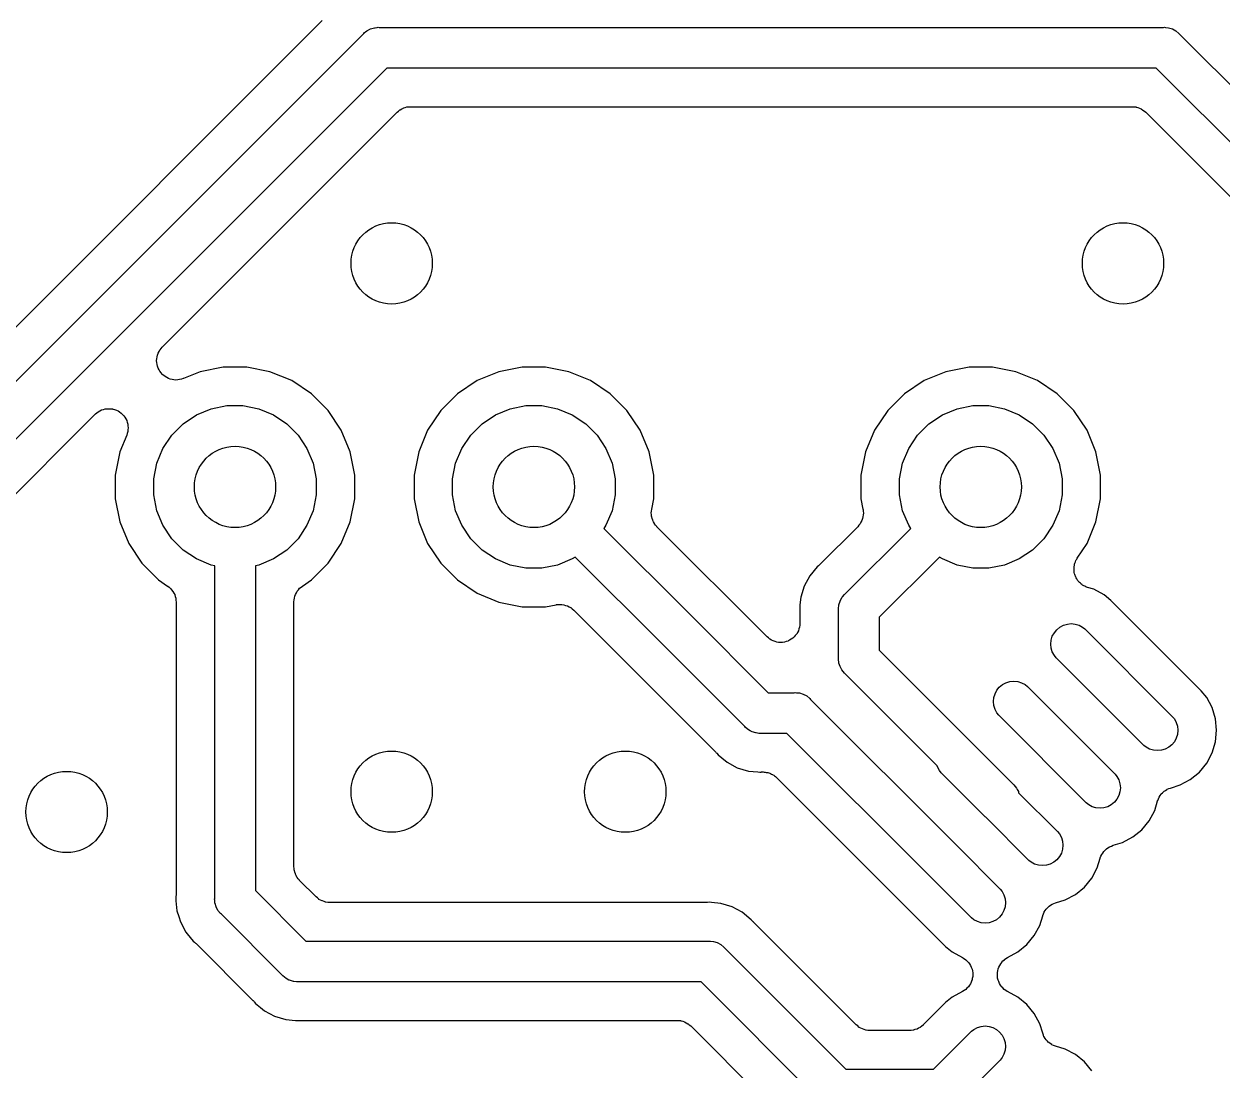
# Model space of a CAD drawing. Extents: x 100.2 to 129.8, y -164.8 to -95.2.
# Drawn here: x 105.39 to 111.29, y -126.67 to -121.52 of the extents above; entities that cross this region are included whole.
import ezdxf

# ---------------------------------------------------------------- set-up
doc = ezdxf.new("R2010")
doc.units = 0
doc.layers.add('BLACK', color=7, linetype='CONTINUOUS')

msp = doc.modelspace()

# ---------------------------------------------------------------- linework, layer by layer
at = {"layer": 'BLACK', "linetype": 'CONTINUOUS'}
for p, q in [((106.858, -121.505), (104.695, -123.668)), ((107.078, -121.555), (107.096, -121.546)), ((107.096, -121.546), (107.109, -121.542)), ((107.109, -121.542), (107.115, -121.54)), ((107.115, -121.54), (107.118, -121.54)), ((107.118, -121.54), (107.129, -121.539)), ((107.129, -121.539), (107.134, -121.538)), ((107.129, -121.539), (107.129, -121.539)), ((107.134, -121.538), (107.139, -121.539)), ((107.139, -121.539), (110.999, -121.539)), ((110.999, -121.539), (111.004, -121.538)), ((111.004, -121.538), (111.009, -121.539)), ((111.009, -121.539), (111.009, -121.539)), ((111.009, -121.539), (111.024, -121.54)), ((111.024, -121.54), (111.043, -121.546)), ((111.043, -121.546), (111.06, -121.555)), ((104.819, -123.812), (107.06, -121.571)), ((107.06, -121.571), (107.063, -121.568)), ((107.063, -121.568), (107.067, -121.564)), ((107.067, -121.564), (107.071, -121.561)), ((107.067, -121.564), (107.067, -121.564)), ((107.071, -121.561), (107.078, -121.555)), ((111.06, -121.555), (111.075, -121.568)), ((111.075, -121.568), (111.078, -121.571)), ((111.078, -121.571), (112.525, -123.018)), ((107.176, -121.739), (104.986, -123.928)), ((110.963, -121.739), (107.176, -121.739)), ((112.384, -123.159), (110.963, -121.739)), ((106.071, -123.112), (107.227, -121.956)), ((107.227, -121.955), (107.234, -121.95)), ((107.227, -121.956), (107.227, -121.955)), ((107.227, -121.956), (107.227, -121.956)), ((107.227, -121.956), (107.227, -121.956)), ((107.227, -121.956), (107.227, -121.956)), ((107.234, -121.95), (107.241, -121.944)), ((107.241, -121.944), (107.242, -121.944)), ((107.242, -121.944), (107.25, -121.94)), ((107.242, -121.944), (107.242, -121.944)), ((107.25, -121.94), (107.258, -121.936)), ((107.258, -121.935), (107.267, -121.933)), ((107.258, -121.936), (107.258, -121.935)), ((107.258, -121.936), (107.258, -121.936)), ((107.267, -121.933), (107.275, -121.93)), ((107.275, -121.93), (107.276, -121.93)), ((107.276, -121.93), (107.285, -121.929)), ((107.276, -121.93), (107.276, -121.93)), ((107.285, -121.929), (107.294, -121.929)), ((107.294, -121.929), (110.845, -121.929)), ((110.845, -121.929), (110.845, -121.929)), ((110.845, -121.929), (110.845, -121.929)), ((110.845, -121.929), (110.845, -121.929)), ((110.845, -121.929), (110.846, -121.929)), ((110.846, -121.929), (110.855, -121.93)), ((110.855, -121.93), (110.864, -121.93)), ((110.864, -121.93), (110.864, -121.931)), ((110.864, -121.931), (110.865, -121.931)), ((110.865, -121.931), (110.873, -121.933)), ((110.873, -121.933), (110.881, -121.936)), ((110.881, -121.936), (110.882, -121.936)), ((110.882, -121.936), (110.882, -121.936)), ((110.882, -121.936), (110.89, -121.94)), ((110.89, -121.94), (110.898, -121.945)), ((110.898, -121.945), (110.898, -121.945)), ((110.898, -121.945), (110.898, -121.945)), ((110.898, -121.945), (110.905, -121.951)), ((110.905, -121.951), (110.912, -121.956)), ((110.912, -121.956), (112.251, -123.295)), ((106.051, -123.142), (106.055, -123.134)), ((106.055, -123.134), (106.059, -123.126)), ((106.059, -123.126), (106.059, -123.126)), ((106.059, -123.126), (106.06, -123.126)), ((106.06, -123.126), (106.065, -123.119)), ((106.065, -123.119), (106.071, -123.112)), ((106.043, -123.178), (106.044, -123.169)), ((106.043, -123.179), (106.043, -123.178)), ((106.043, -123.178), (106.043, -123.178)), ((106.044, -123.188), (106.043, -123.179)), ((106.044, -123.169), (106.045, -123.16)), ((106.045, -123.197), (106.044, -123.188)), ((106.045, -123.16), (106.048, -123.151)), ((106.045, -123.16), (106.045, -123.16)), ((106.045, -123.16), (106.045, -123.16)), ((106.048, -123.206), (106.045, -123.197)), ((106.045, -123.197), (106.045, -123.197)), ((106.045, -123.197), (106.045, -123.197)), ((106.048, -123.151), (106.051, -123.142)), ((106.051, -123.142), (106.051, -123.142)), ((106.051, -123.142), (106.051, -123.142)), ((106.05, -123.215), (106.048, -123.206)), ((106.055, -123.223), (106.05, -123.215)), ((106.05, -123.215), (106.05, -123.215)), ((106.05, -123.215), (106.05, -123.215)), ((106.059, -123.231), (106.055, -123.223)), ((106.065, -123.239), (106.059, -123.231)), ((106.059, -123.231), (106.059, -123.231)), ((106.059, -123.231), (106.059, -123.231)), ((106.071, -123.245), (106.065, -123.239)), ((106.071, -123.246), (106.071, -123.245)), ((106.078, -123.252), (106.071, -123.246)), ((106.071, -123.246), (106.071, -123.246)), ((106.085, -123.257), (106.078, -123.252)), ((106.093, -123.262), (106.085, -123.257)), ((106.085, -123.257), (106.085, -123.257)), ((106.085, -123.257), (106.085, -123.257)), ((106.257, -123.233), (106.175, -123.267)), ((106.371, -123.21), (106.257, -123.233)), ((106.487, -123.21), (106.371, -123.21)), ((106.601, -123.233), (106.487, -123.21)), ((106.708, -123.277), (106.601, -123.233)), ((107.728, -123.233), (107.621, -123.277)), ((107.842, -123.21), (107.728, -123.233)), ((107.958, -123.21), (107.842, -123.21)), ((108.072, -123.233), (107.958, -123.21)), ((108.179, -123.277), (108.072, -123.233)), ((109.928, -123.233), (109.821, -123.277)), ((110.042, -123.21), (109.928, -123.233)), ((110.158, -123.21), (110.042, -123.21)), ((110.272, -123.233), (110.158, -123.21)), ((110.379, -123.277), (110.272, -123.233)), ((106.101, -123.266), (106.093, -123.262)), ((106.11, -123.269), (106.101, -123.266)), ((106.101, -123.266), (106.101, -123.266)), ((106.101, -123.266), (106.101, -123.266)), ((106.119, -123.272), (106.11, -123.269)), ((106.128, -123.273), (106.119, -123.272)), ((106.119, -123.272), (106.119, -123.272)), ((106.119, -123.272), (106.119, -123.272)), ((106.137, -123.274), (106.128, -123.273)), ((106.147, -123.273), (106.137, -123.274)), ((106.137, -123.274), (106.137, -123.274)), ((106.137, -123.274), (106.137, -123.274)), ((106.156, -123.272), (106.147, -123.273)), ((106.165, -123.27), (106.156, -123.272)), ((106.156, -123.272), (106.156, -123.272)), ((106.156, -123.272), (106.156, -123.272)), ((106.174, -123.267), (106.165, -123.27)), ((106.175, -123.267), (106.174, -123.267)), ((106.174, -123.267), (106.174, -123.267)), ((106.174, -123.267), (106.174, -123.267)), ((106.174, -123.267), (106.174, -123.267)), ((106.805, -123.342), (106.708, -123.277)), ((107.621, -123.277), (107.524, -123.342)), ((108.276, -123.342), (108.179, -123.277)), ((109.821, -123.277), (109.724, -123.342)), ((110.476, -123.342), (110.379, -123.277)), ((106.887, -123.424), (106.805, -123.342)), ((107.524, -123.342), (107.442, -123.424)), ((108.358, -123.424), (108.276, -123.342)), ((109.724, -123.342), (109.642, -123.424)), ((110.558, -123.424), (110.476, -123.342)), ((105.749, -123.436), (105.756, -123.43)), ((105.756, -123.43), (105.764, -123.425)), ((105.756, -123.43), (105.756, -123.43)), ((105.756, -123.43), (105.756, -123.43)), ((105.764, -123.425), (105.772, -123.421)), ((105.772, -123.421), (105.782, -123.419)), ((105.772, -123.421), (105.772, -123.421)), ((105.772, -123.421), (105.772, -123.421)), ((105.782, -123.419), (105.79, -123.416)), ((105.79, -123.416), (105.8, -123.415)), ((105.79, -123.416), (105.79, -123.416)), ((105.79, -123.416), (105.79, -123.416)), ((105.8, -123.415), (105.809, -123.415)), ((105.809, -123.415), (105.809, -123.415)), ((105.809, -123.415), (105.809, -123.415)), ((105.809, -123.415), (105.819, -123.416)), ((105.819, -123.416), (105.827, -123.416)), ((105.827, -123.416), (105.827, -123.417)), ((105.827, -123.417), (105.827, -123.417)), ((105.827, -123.417), (105.836, -123.419)), ((105.836, -123.419), (105.845, -123.422)), ((105.845, -123.422), (105.845, -123.422)), ((105.845, -123.422), (105.845, -123.422)), ((105.845, -123.422), (105.853, -123.426)), ((105.853, -123.426), (105.861, -123.431)), ((105.861, -123.431), (105.861, -123.431)), ((105.861, -123.431), (105.861, -123.431)), ((105.861, -123.431), (105.868, -123.437)), ((106.239, -123.446), (106.312, -123.415)), ((106.312, -123.415), (106.389, -123.4)), ((106.389, -123.4), (106.468, -123.4)), ((106.468, -123.4), (106.546, -123.415)), ((106.546, -123.415), (106.618, -123.446)), ((106.952, -123.521), (106.887, -123.424)), ((107.442, -123.424), (107.377, -123.521)), ((107.711, -123.446), (107.783, -123.415)), ((107.783, -123.415), (107.861, -123.4)), ((107.861, -123.4), (107.939, -123.4)), ((107.939, -123.4), (108.017, -123.415)), ((108.017, -123.415), (108.089, -123.446)), ((108.423, -123.521), (108.358, -123.424)), ((109.642, -123.424), (109.577, -123.521)), ((109.911, -123.446), (109.983, -123.415)), ((109.983, -123.415), (110.061, -123.4)), ((110.061, -123.4), (110.139, -123.4)), ((110.139, -123.4), (110.217, -123.415)), ((110.217, -123.415), (110.289, -123.446)), ((110.623, -123.521), (110.558, -123.424)), ((105.204, -123.979), (105.741, -123.442)), ((105.741, -123.442), (105.742, -123.441)), ((105.741, -123.442), (105.741, -123.442)), ((105.741, -123.442), (105.741, -123.442)), ((105.741, -123.442), (105.741, -123.442)), ((105.742, -123.441), (105.749, -123.436)), ((105.868, -123.437), (105.875, -123.443)), ((105.875, -123.443), (105.875, -123.443)), ((105.875, -123.443), (105.875, -123.443)), ((105.875, -123.443), (105.881, -123.45)), ((105.881, -123.45), (105.887, -123.457)), ((105.887, -123.457), (105.887, -123.457)), ((105.887, -123.457), (105.887, -123.457)), ((105.887, -123.457), (105.891, -123.465)), ((105.891, -123.465), (105.896, -123.473)), ((105.896, -123.473), (105.896, -123.474)), ((105.896, -123.474), (105.896, -123.474)), ((105.896, -123.474), (105.898, -123.482)), ((105.898, -123.482), (105.901, -123.491)), ((105.901, -123.491), (105.901, -123.491)), ((105.901, -123.491), (105.901, -123.491)), ((105.901, -123.491), (105.902, -123.5)), ((106.118, -123.545), (106.174, -123.489)), ((106.174, -123.489), (106.239, -123.446)), ((106.618, -123.446), (106.684, -123.489)), ((106.684, -123.489), (106.74, -123.545)), ((107.589, -123.545), (107.645, -123.489)), ((107.645, -123.489), (107.711, -123.446)), ((108.089, -123.446), (108.155, -123.489)), ((108.155, -123.489), (108.211, -123.545)), ((109.789, -123.545), (109.845, -123.489)), ((109.845, -123.489), (109.911, -123.446)), ((110.289, -123.446), (110.355, -123.489)), ((110.355, -123.489), (110.411, -123.545)), ((105.896, -123.546), (105.862, -123.628)), ((105.898, -123.537), (105.896, -123.546)), ((105.901, -123.528), (105.898, -123.537)), ((105.902, -123.519), (105.901, -123.528)), ((105.901, -123.528), (105.901, -123.528)), ((105.901, -123.528), (105.901, -123.528)), ((105.902, -123.5), (105.903, -123.51)), ((105.903, -123.51), (105.902, -123.519)), ((105.903, -123.51), (105.903, -123.51)), ((105.903, -123.51), (105.903, -123.51)), ((106.074, -123.611), (106.118, -123.545)), ((106.74, -123.545), (106.783, -123.611)), ((106.996, -123.628), (106.952, -123.521)), ((107.377, -123.521), (107.333, -123.628)), ((107.546, -123.611), (107.589, -123.545)), ((108.211, -123.545), (108.254, -123.611)), ((108.467, -123.628), (108.423, -123.521)), ((109.577, -123.521), (109.533, -123.628)), ((109.746, -123.611), (109.789, -123.545)), ((110.411, -123.545), (110.454, -123.611)), ((110.667, -123.628), (110.623, -123.521)), ((106.044, -123.683), (106.074, -123.611)), ((106.783, -123.611), (106.813, -123.683)), ((107.515, -123.683), (107.546, -123.611)), ((108.254, -123.611), (108.285, -123.683)), ((109.715, -123.683), (109.746, -123.611)), ((110.454, -123.611), (110.485, -123.683)), ((105.862, -123.628), (105.839, -123.742)), ((107.019, -123.742), (106.996, -123.628)), ((107.333, -123.628), (107.31, -123.742)), ((108.49, -123.742), (108.467, -123.628)), ((109.533, -123.628), (109.51, -123.742)), ((110.69, -123.742), (110.667, -123.628)), ((106.029, -123.761), (106.044, -123.683)), ((106.813, -123.683), (106.829, -123.761)), ((107.5, -123.761), (107.515, -123.683)), ((108.285, -123.683), (108.3, -123.761)), ((109.7, -123.761), (109.715, -123.683)), ((110.485, -123.683), (110.5, -123.761)), ((105.839, -123.742), (105.839, -123.858)), ((106.029, -123.839), (106.029, -123.761)), ((106.829, -123.761), (106.829, -123.839)), ((107.019, -123.858), (107.019, -123.742)), ((107.31, -123.742), (107.31, -123.858)), ((107.5, -123.839), (107.5, -123.761)), ((108.3, -123.761), (108.3, -123.839)), ((108.49, -123.858), (108.49, -123.742)), ((109.51, -123.742), (109.51, -123.858)), ((109.7, -123.839), (109.7, -123.761)), ((110.5, -123.761), (110.5, -123.839)), ((110.69, -123.858), (110.69, -123.742)), ((106.044, -123.917), (106.029, -123.839)), ((106.829, -123.839), (106.813, -123.917)), ((107.515, -123.917), (107.5, -123.839)), ((108.3, -123.839), (108.285, -123.917)), ((109.715, -123.917), (109.7, -123.839)), ((110.5, -123.839), (110.485, -123.917)), ((105.839, -123.858), (105.862, -123.972)), ((106.996, -123.972), (107.019, -123.858)), ((107.31, -123.858), (107.333, -123.972)), ((108.48, -123.91), (108.49, -123.858)), ((109.51, -123.858), (109.52, -123.91)), ((110.667, -123.972), (110.69, -123.858)), ((106.074, -123.989), (106.044, -123.917)), ((106.813, -123.917), (106.783, -123.989)), ((107.546, -123.989), (107.515, -123.917)), ((108.285, -123.917), (108.254, -123.989)), ((108.478, -123.927), (108.479, -123.919)), ((108.478, -123.928), (108.478, -123.927)), ((108.479, -123.937), (108.478, -123.928)), ((108.478, -123.928), (108.478, -123.928)), ((108.479, -123.919), (108.48, -123.91)), ((108.479, -123.946), (108.479, -123.937)), ((108.48, -123.946), (108.479, -123.946)), ((108.48, -123.947), (108.48, -123.946)), ((108.482, -123.955), (108.48, -123.947)), ((108.485, -123.964), (108.482, -123.955)), ((108.485, -123.965), (108.485, -123.964)), ((108.485, -123.964), (108.485, -123.964)), ((108.489, -123.972), (108.485, -123.965)), ((109.515, -123.965), (109.514, -123.966)), ((109.517, -123.956), (109.515, -123.965)), ((109.515, -123.965), (109.515, -123.965)), ((109.52, -123.948), (109.517, -123.956)), ((109.52, -123.91), (109.52, -123.91)), ((109.52, -123.91), (109.52, -123.91)), ((109.52, -123.91), (109.52, -123.91)), ((109.52, -123.91), (109.521, -123.911)), ((109.521, -123.938), (109.52, -123.947)), ((109.52, -123.947), (109.52, -123.948)), ((109.52, -123.948), (109.52, -123.948)), ((109.521, -123.911), (109.521, -123.92)), ((109.521, -123.92), (109.522, -123.929)), ((109.522, -123.93), (109.521, -123.938)), ((109.522, -123.929), (109.522, -123.929)), ((109.522, -123.929), (109.522, -123.93)), ((109.746, -123.989), (109.715, -123.917)), ((110.485, -123.917), (110.454, -123.989)), ((105.862, -123.972), (105.906, -124.079)), ((106.118, -124.055), (106.074, -123.989)), ((106.783, -123.989), (106.74, -124.055)), ((106.952, -124.079), (106.996, -123.972)), ((107.333, -123.972), (107.377, -124.079)), ((107.589, -124.055), (107.546, -123.989)), ((108.254, -123.989), (108.245, -124.004)), ((108.245, -124.004), (108.674, -124.433)), ((108.493, -123.98), (108.489, -123.972)), ((108.493, -123.981), (108.493, -123.98)), ((108.494, -123.981), (108.493, -123.981)), ((108.499, -123.988), (108.494, -123.981)), ((108.505, -123.995), (108.499, -123.988)), ((108.506, -123.996), (108.505, -123.995)), ((108.505, -123.995), (108.505, -123.995)), ((108.505, -123.995), (108.505, -123.995)), ((108.505, -123.995), (108.505, -123.995)), ((109.048, -124.538), (108.506, -123.996)), ((109.494, -123.996), (109.308, -124.182)), ((109.433, -124.326), (109.755, -124.004)), ((109.5, -123.989), (109.494, -123.996)), ((109.506, -123.982), (109.5, -123.989)), ((109.51, -123.973), (109.506, -123.981)), ((109.506, -123.981), (109.506, -123.982)), ((109.506, -123.982), (109.506, -123.982)), ((109.514, -123.966), (109.51, -123.973)), ((109.755, -124.004), (109.746, -123.989)), ((110.454, -123.989), (110.411, -124.055)), ((110.623, -124.079), (110.667, -123.972)), ((105.906, -124.079), (105.971, -124.176)), ((106.174, -124.111), (106.118, -124.055)), ((106.74, -124.055), (106.684, -124.111)), ((106.887, -124.176), (106.952, -124.079)), ((107.377, -124.079), (107.442, -124.176)), ((107.645, -124.111), (107.589, -124.055)), ((110.411, -124.055), (110.355, -124.111)), ((110.575, -124.151), (110.623, -124.079)), ((106.239, -124.154), (106.174, -124.111)), ((106.684, -124.111), (106.618, -124.154)), ((107.711, -124.154), (107.645, -124.111)), ((110.355, -124.111), (110.289, -124.154)), ((105.971, -124.176), (106.053, -124.258)), ((106.312, -124.185), (106.239, -124.154)), ((106.329, -124.188), (106.312, -124.185)), ((106.329, -125.234), (106.329, -124.188)), ((106.546, -124.185), (106.529, -124.188)), ((106.529, -124.188), (106.529, -125.787)), ((106.618, -124.154), (106.546, -124.185)), ((106.805, -124.258), (106.887, -124.176)), ((107.442, -124.176), (107.524, -124.258)), ((107.783, -124.185), (107.711, -124.154)), ((107.861, -124.2), (107.783, -124.185)), ((107.939, -124.2), (107.861, -124.2)), ((108.017, -124.185), (107.939, -124.2)), ((108.089, -124.154), (108.017, -124.185)), ((108.104, -124.145), (108.089, -124.154)), ((108.533, -124.574), (108.104, -124.145)), ((109.294, -124.194), (109.258, -124.238)), ((109.301, -124.188), (109.294, -124.194)), ((109.304, -124.185), (109.301, -124.188)), ((109.307, -124.182), (109.304, -124.185)), ((109.308, -124.182), (109.307, -124.182)), ((109.896, -124.145), (109.6, -124.441)), ((109.911, -124.154), (109.896, -124.145)), ((109.983, -124.185), (109.911, -124.154)), ((110.061, -124.2), (109.983, -124.185)), ((110.139, -124.2), (110.061, -124.2)), ((110.217, -124.185), (110.139, -124.2)), ((110.289, -124.154), (110.217, -124.185)), ((110.559, -124.194), (110.56, -124.19)), ((110.559, -124.199), (110.559, -124.194)), ((110.559, -124.204), (110.559, -124.199)), ((110.56, -124.19), (110.561, -124.186)), ((110.561, -124.186), (110.562, -124.181)), ((110.562, -124.181), (110.563, -124.176)), ((110.563, -124.176), (110.565, -124.172)), ((110.565, -124.172), (110.566, -124.168)), ((110.566, -124.168), (110.568, -124.163)), ((110.568, -124.163), (110.57, -124.159)), ((110.57, -124.159), (110.573, -124.155)), ((110.573, -124.155), (110.575, -124.151)), ((106.053, -124.258), (106.097, -124.288)), ((106.761, -124.288), (106.805, -124.258)), ((107.524, -124.258), (107.621, -124.323)), ((109.258, -124.238), (109.231, -124.288)), ((110.559, -124.208), (110.559, -124.204)), ((110.559, -124.213), (110.559, -124.208)), ((110.56, -124.218), (110.559, -124.213)), ((110.56, -124.222), (110.56, -124.218)), ((110.562, -124.227), (110.56, -124.222)), ((110.563, -124.231), (110.562, -124.227)), ((110.564, -124.236), (110.563, -124.231)), ((110.566, -124.24), (110.564, -124.236)), ((110.568, -124.244), (110.566, -124.24)), ((110.569, -124.248), (110.568, -124.244)), ((110.572, -124.252), (110.569, -124.248)), ((110.574, -124.257), (110.572, -124.252)), ((110.577, -124.26), (110.574, -124.257)), ((110.58, -124.264), (110.577, -124.26)), ((106.097, -124.288), (106.097, -124.288)), ((106.097, -124.288), (106.097, -124.288)), ((106.097, -124.288), (106.097, -124.288)), ((106.097, -124.288), (106.098, -124.288)), ((106.098, -124.288), (106.104, -124.294)), ((106.104, -124.294), (106.111, -124.3)), ((106.111, -124.3), (106.112, -124.3)), ((106.112, -124.3), (106.112, -124.3)), ((106.112, -124.3), (106.117, -124.307)), ((106.117, -124.307), (106.123, -124.314)), ((106.123, -124.314), (106.123, -124.314)), ((106.123, -124.314), (106.123, -124.315)), ((106.123, -124.315), (106.128, -124.323)), ((106.731, -124.321), (106.735, -124.314)), ((106.735, -124.313), (106.741, -124.306)), ((106.735, -124.314), (106.735, -124.313)), ((106.735, -124.313), (106.735, -124.313)), ((106.741, -124.306), (106.747, -124.299)), ((106.747, -124.299), (106.754, -124.293)), ((106.747, -124.299), (106.747, -124.299)), ((106.747, -124.299), (106.747, -124.299)), ((106.754, -124.293), (106.761, -124.288)), ((109.231, -124.288), (109.214, -124.343)), ((110.583, -124.267), (110.58, -124.264)), ((110.586, -124.271), (110.583, -124.267)), ((110.59, -124.274), (110.586, -124.271)), ((110.593, -124.277), (110.59, -124.274)), ((110.597, -124.28), (110.593, -124.277)), ((110.6, -124.283), (110.597, -124.28)), ((110.604, -124.285), (110.6, -124.283)), ((110.608, -124.287), (110.604, -124.285)), ((110.612, -124.289), (110.608, -124.287)), ((110.617, -124.292), (110.612, -124.289)), ((110.621, -124.293), (110.617, -124.292)), ((110.625, -124.295), (110.621, -124.293)), ((110.626, -124.295), (110.625, -124.295)), ((110.657, -124.304), (110.626, -124.295)), ((110.707, -124.331), (110.657, -124.304)), ((106.128, -124.323), (106.132, -124.33)), ((106.132, -124.33), (106.132, -124.331)), ((106.132, -124.331), (106.132, -124.331)), ((106.132, -124.331), (106.134, -124.34)), ((106.134, -124.34), (106.137, -124.348)), ((106.137, -124.348), (106.137, -124.349)), ((106.137, -124.349), (106.137, -124.349)), ((106.137, -124.349), (106.138, -124.358)), ((106.138, -124.358), (106.139, -124.367)), ((106.139, -124.367), (106.139, -125.248)), ((106.719, -124.365), (106.72, -124.356)), ((106.719, -124.366), (106.719, -124.365)), ((106.719, -124.367), (106.719, -124.366)), ((106.719, -124.366), (106.719, -124.366)), ((106.719, -124.366), (106.719, -124.366)), ((106.719, -125.669), (106.719, -124.367)), ((106.72, -124.356), (106.721, -124.348)), ((106.721, -124.347), (106.724, -124.338)), ((106.721, -124.348), (106.721, -124.347)), ((106.721, -124.347), (106.721, -124.347)), ((106.724, -124.338), (106.726, -124.33)), ((106.726, -124.33), (106.727, -124.329)), ((106.726, -124.33), (106.726, -124.33)), ((106.727, -124.329), (106.731, -124.321)), ((107.621, -124.323), (107.728, -124.367)), ((107.728, -124.367), (107.842, -124.39)), ((108.02, -124.379), (108.029, -124.378)), ((108.029, -124.378), (108.029, -124.378)), ((108.029, -124.378), (108.03, -124.378)), ((108.03, -124.378), (108.038, -124.379)), ((109.214, -124.343), (109.21, -124.381)), ((109.401, -124.38), (109.407, -124.362)), ((109.407, -124.362), (109.416, -124.344)), ((109.416, -124.344), (109.419, -124.341)), ((109.419, -124.341), (109.429, -124.329)), ((109.429, -124.329), (109.433, -124.326)), ((110.74, -124.359), (110.707, -124.331)), ((111.185, -124.803), (110.74, -124.359)), ((107.842, -124.39), (107.958, -124.39)), ((107.958, -124.39), (108.01, -124.38)), ((108.01, -124.38), (108.011, -124.379)), ((108.01, -124.38), (108.01, -124.38)), ((108.01, -124.38), (108.01, -124.38)), ((108.01, -124.38), (108.01, -124.38)), ((108.011, -124.379), (108.02, -124.379)), ((108.038, -124.379), (108.047, -124.38)), ((108.047, -124.38), (108.048, -124.38)), ((108.048, -124.38), (108.048, -124.38)), ((108.048, -124.38), (108.056, -124.383)), ((108.056, -124.383), (108.065, -124.385)), ((108.065, -124.385), (108.065, -124.385)), ((108.065, -124.385), (108.066, -124.386)), ((108.066, -124.386), (108.073, -124.39)), ((108.073, -124.39), (108.081, -124.394)), ((108.081, -124.394), (108.082, -124.394)), ((108.082, -124.394), (108.082, -124.394)), ((108.082, -124.394), (108.089, -124.4)), ((108.089, -124.4), (108.096, -124.406)), ((108.096, -124.406), (108.25, -124.56)), ((108.674, -124.433), (108.674, -124.433)), ((108.674, -124.433), (109.054, -124.813)), ((109.21, -124.381), (109.209, -124.4)), ((109.209, -124.4), (109.21, -124.41)), ((109.21, -124.381), (109.21, -124.381)), ((109.21, -124.41), (109.21, -124.411)), ((109.21, -124.411), (109.21, -124.415)), ((109.21, -124.415), (109.21, -124.419)), ((109.21, -124.419), (109.21, -124.471)), ((109.4, -124.4), (109.401, -124.38)), ((109.4, -124.405), (109.4, -124.4)), ((109.4, -124.641), (109.4, -124.405)), ((109.208, -124.49), (109.205, -124.499)), ((109.209, -124.481), (109.208, -124.49)), ((109.208, -124.49), (109.208, -124.49)), ((109.208, -124.49), (109.208, -124.49)), ((109.21, -124.472), (109.209, -124.481)), ((109.21, -124.471), (109.21, -124.472)), ((109.21, -124.472), (109.21, -124.472)), ((109.21, -124.472), (109.21, -124.472)), ((109.21, -124.472), (109.21, -124.472)), ((109.6, -124.441), (109.6, -124.604)), ((110.474, -124.503), (110.489, -124.49)), ((110.489, -124.49), (110.507, -124.481)), ((110.507, -124.481), (110.526, -124.475)), ((110.526, -124.475), (110.545, -124.473)), ((110.545, -124.473), (110.565, -124.475)), ((110.565, -124.475), (110.584, -124.481)), ((110.584, -124.481), (110.601, -124.49)), ((110.601, -124.49), (110.612, -124.499)), ((109.055, -124.543), (109.048, -124.538)), ((109.062, -124.549), (109.055, -124.543)), ((109.07, -124.554), (109.062, -124.549)), ((109.062, -124.549), (109.062, -124.549)), ((109.062, -124.549), (109.062, -124.549)), ((109.078, -124.558), (109.07, -124.554)), ((109.159, -124.554), (109.151, -124.558)), ((109.167, -124.55), (109.159, -124.554)), ((109.174, -124.544), (109.167, -124.55)), ((109.167, -124.55), (109.167, -124.55)), ((109.167, -124.55), (109.167, -124.55)), ((109.181, -124.538), (109.174, -124.544)), ((109.182, -124.538), (109.181, -124.538)), ((109.187, -124.531), (109.182, -124.538)), ((109.182, -124.538), (109.182, -124.538)), ((109.193, -124.524), (109.187, -124.531)), ((109.194, -124.524), (109.193, -124.524)), ((109.193, -124.524), (109.193, -124.524)), ((109.198, -124.516), (109.194, -124.524)), ((109.202, -124.508), (109.198, -124.516)), ((109.205, -124.499), (109.202, -124.508)), ((109.202, -124.508), (109.202, -124.508)), ((109.202, -124.508), (109.202, -124.508)), ((110.445, -124.574), (110.447, -124.554)), ((110.447, -124.554), (110.452, -124.535)), ((110.452, -124.535), (110.462, -124.518)), ((110.462, -124.518), (110.474, -124.503)), ((110.612, -124.499), (111.044, -124.931)), ((108.25, -124.56), (108.25, -124.56)), ((108.25, -124.56), (108.794, -125.104)), ((108.939, -124.98), (108.533, -124.574)), ((108.533, -124.574), (108.533, -124.574)), ((109.087, -124.561), (109.078, -124.558)), ((109.078, -124.558), (109.078, -124.558)), ((109.078, -124.558), (109.078, -124.558)), ((109.096, -124.564), (109.087, -124.561)), ((109.105, -124.565), (109.096, -124.564)), ((109.096, -124.564), (109.096, -124.564)), ((109.096, -124.564), (109.096, -124.564)), ((109.114, -124.566), (109.105, -124.565)), ((109.115, -124.566), (109.114, -124.566)), ((109.124, -124.565), (109.115, -124.566)), ((109.115, -124.566), (109.115, -124.566)), ((109.133, -124.564), (109.124, -124.565)), ((109.142, -124.561), (109.133, -124.564)), ((109.133, -124.564), (109.133, -124.564)), ((109.133, -124.564), (109.133, -124.564)), ((109.151, -124.559), (109.142, -124.561)), ((109.151, -124.558), (109.151, -124.559)), ((109.151, -124.559), (109.151, -124.559)), ((109.6, -124.604), (110.259, -125.263)), ((110.447, -124.593), (110.445, -124.574)), ((110.452, -124.612), (110.447, -124.593)), ((110.462, -124.629), (110.452, -124.612)), ((109.4, -124.646), (109.4, -124.641)), ((109.4, -124.651), (109.4, -124.646)), ((109.401, -124.662), (109.4, -124.651)), ((109.4, -124.651), (109.4, -124.651)), ((109.401, -124.665), (109.401, -124.662)), ((109.402, -124.667), (109.401, -124.665)), ((109.407, -124.684), (109.402, -124.667)), ((110.471, -124.641), (110.462, -124.629)), ((110.902, -125.072), (110.471, -124.641)), ((109.416, -124.701), (109.407, -124.684)), ((109.429, -124.717), (109.416, -124.701)), ((109.433, -124.72), (109.429, -124.717)), ((109.885, -125.172), (109.433, -124.72)), ((110.179, -124.801), (110.191, -124.785)), ((110.191, -124.785), (110.207, -124.773)), ((110.207, -124.773), (110.224, -124.764)), ((110.224, -124.764), (110.243, -124.758)), ((110.243, -124.758), (110.262, -124.756)), ((110.262, -124.756), (110.282, -124.758)), ((110.282, -124.758), (110.301, -124.764)), ((110.301, -124.764), (110.318, -124.773)), ((110.318, -124.773), (110.33, -124.782)), ((110.33, -124.782), (110.761, -125.214)), ((109.054, -124.813), (109.182, -124.813)), ((109.182, -124.813), (109.187, -124.812)), ((109.187, -124.812), (109.192, -124.813)), ((109.192, -124.813), (109.192, -124.813)), ((109.192, -124.813), (109.207, -124.814)), ((109.207, -124.814), (109.226, -124.82)), ((109.226, -124.82), (109.243, -124.829)), ((109.243, -124.829), (109.258, -124.842)), ((109.258, -124.842), (109.261, -124.846)), ((109.261, -124.846), (109.98, -125.564)), ((110.162, -124.856), (110.164, -124.837)), ((110.164, -124.837), (110.17, -124.818)), ((110.17, -124.818), (110.179, -124.801)), ((111.212, -124.836), (111.185, -124.803)), ((111.239, -124.886), (111.212, -124.836)), ((110.164, -124.876), (110.162, -124.856)), ((110.17, -124.895), (110.164, -124.876)), ((110.179, -124.912), (110.17, -124.895)), ((111.255, -124.941), (111.239, -124.886)), ((110.188, -124.924), (110.179, -124.912)), ((110.619, -125.355), (110.188, -124.924)), ((111.044, -124.931), (111.053, -124.942)), ((111.053, -124.942), (111.062, -124.959)), ((111.062, -124.959), (111.068, -124.978)), ((111.261, -124.998), (111.255, -124.941)), ((108.942, -124.984), (108.939, -124.98)), ((108.957, -124.996), (108.942, -124.984)), ((108.964, -125), (108.957, -124.996)), ((108.974, -125.006), (108.964, -125)), ((108.993, -125.011), (108.974, -125.006)), ((108.995, -125.011), (108.993, -125.011)), ((109.008, -125.013), (108.995, -125.011)), ((109.013, -125.013), (109.008, -125.013)), ((109.008, -125.013), (109.008, -125.013)), ((109.018, -125.013), (109.013, -125.013)), ((109.146, -125.013), (109.018, -125.013)), ((109.838, -125.705), (109.146, -125.013)), ((111.068, -125.018), (111.062, -125.036)), ((111.068, -124.978), (111.07, -124.998)), ((111.07, -124.998), (111.068, -125.018)), ((111.255, -125.055), (111.261, -124.998)), ((110.914, -125.081), (110.902, -125.072)), ((110.931, -125.091), (110.914, -125.081)), ((111.025, -125.081), (111.008, -125.091)), ((111.041, -125.069), (111.025, -125.081)), ((111.053, -125.054), (111.041, -125.069)), ((111.062, -125.036), (111.053, -125.054)), ((111.239, -125.109), (111.255, -125.055)), ((108.794, -125.104), (108.795, -125.105)), ((108.795, -125.105), (108.798, -125.109)), ((108.798, -125.109), (108.801, -125.111)), ((108.801, -125.111), (108.807, -125.119)), ((108.807, -125.119), (108.825, -125.134)), ((108.825, -125.134), (108.825, -125.134)), ((108.825, -125.134), (108.851, -125.155)), ((110.95, -125.096), (110.931, -125.091)), ((110.969, -125.098), (110.95, -125.096)), ((110.989, -125.096), (110.969, -125.098)), ((111.008, -125.091), (110.989, -125.096)), ((111.212, -125.16), (111.239, -125.109)), ((108.851, -125.155), (108.901, -125.182)), ((108.901, -125.182), (108.956, -125.199)), ((108.956, -125.199), (109.003, -125.203)), ((109.003, -125.203), (109.003, -125.203)), ((109.003, -125.203), (109.013, -125.204)), ((109.019, -125.204), (109.02, -125.203)), ((109.02, -125.203), (109.024, -125.203)), ((109.024, -125.203), (109.028, -125.203)), ((109.028, -125.203), (109.034, -125.204)), ((109.887, -125.178), (109.885, -125.172)), ((109.896, -125.195), (109.887, -125.178)), ((109.905, -125.207), (109.896, -125.195)), ((111.176, -125.204), (111.212, -125.16)), ((106.139, -125.248), (106.139, -125.248)), ((106.139, -125.248), (106.139, -125.81)), ((106.329, -125.824), (106.329, -125.234)), ((106.329, -125.234), (106.329, -125.234)), ((109.013, -125.204), (109.019, -125.204)), ((109.034, -125.204), (109.039, -125.204)), ((109.039, -125.204), (109.043, -125.205)), ((109.043, -125.205), (109.047, -125.205)), ((109.047, -125.205), (109.052, -125.206)), ((109.052, -125.206), (109.057, -125.208)), ((109.057, -125.208), (109.061, -125.209)), ((109.061, -125.209), (109.065, -125.21)), ((109.065, -125.21), (109.069, -125.213)), ((109.069, -125.213), (109.074, -125.215)), ((109.074, -125.215), (109.077, -125.217)), ((109.077, -125.217), (109.081, -125.219)), ((109.081, -125.219), (109.085, -125.222)), ((109.085, -125.222), (109.089, -125.225)), ((109.089, -125.225), (109.092, -125.228)), ((109.092, -125.228), (109.095, -125.231)), ((109.095, -125.231), (109.705, -125.841)), ((110.117, -125.419), (109.905, -125.207)), ((110.761, -125.214), (110.77, -125.225)), ((110.77, -125.225), (110.779, -125.242)), ((110.779, -125.242), (110.785, -125.261)), ((110.785, -125.261), (110.787, -125.281)), ((111.081, -125.267), (111.131, -125.24)), ((111.131, -125.24), (111.176, -125.204)), ((110.259, -125.263), (110.263, -125.266)), ((110.263, -125.266), (110.275, -125.282)), ((110.275, -125.282), (110.279, -125.289)), ((110.279, -125.289), (110.285, -125.299)), ((110.285, -125.299), (110.286, -125.305)), ((110.286, -125.305), (110.478, -125.496)), ((110.779, -125.319), (110.77, -125.337)), ((110.785, -125.3), (110.779, -125.319)), ((110.787, -125.281), (110.785, -125.3)), ((110.978, -125.327), (110.983, -125.319)), ((110.983, -125.319), (110.988, -125.312)), ((110.988, -125.311), (110.995, -125.305)), ((110.988, -125.312), (110.988, -125.311)), ((110.988, -125.312), (110.988, -125.312)), ((110.995, -125.305), (111.001, -125.299)), ((111.001, -125.299), (111.002, -125.298)), ((111.001, -125.299), (111.001, -125.299)), ((111.002, -125.298), (111.009, -125.294)), ((111.009, -125.294), (111.016, -125.289)), ((111.016, -125.289), (111.017, -125.288)), ((111.017, -125.288), (111.025, -125.285)), ((111.017, -125.288), (111.017, -125.288)), ((111.025, -125.285), (111.034, -125.282)), ((111.034, -125.282), (111.081, -125.267)), ((110.631, -125.364), (110.619, -125.355)), ((110.648, -125.374), (110.631, -125.364)), ((110.667, -125.379), (110.648, -125.374)), ((110.687, -125.381), (110.667, -125.379)), ((110.706, -125.379), (110.687, -125.381)), ((110.725, -125.374), (110.706, -125.379)), ((110.742, -125.364), (110.725, -125.374)), ((110.758, -125.352), (110.742, -125.364)), ((110.77, -125.337), (110.758, -125.352)), ((110.956, -125.392), (110.97, -125.345)), ((110.97, -125.345), (110.97, -125.344)), ((110.97, -125.344), (110.97, -125.344)), ((110.97, -125.344), (110.97, -125.344)), ((110.97, -125.344), (110.971, -125.344)), ((110.971, -125.344), (110.974, -125.335)), ((110.974, -125.335), (110.978, -125.327)), ((110.978, -125.327), (110.978, -125.327)), ((110.978, -125.327), (110.978, -125.327)), ((110.121, -125.423), (110.117, -125.419)), ((110.124, -125.426), (110.121, -125.423)), ((110.337, -125.638), (110.124, -125.426)), ((110.929, -125.443), (110.956, -125.392)), ((110.478, -125.496), (110.487, -125.508)), ((110.849, -125.523), (110.893, -125.487)), ((110.893, -125.487), (110.929, -125.443)), ((110.487, -125.508), (110.497, -125.525)), ((110.497, -125.525), (110.502, -125.544)), ((110.502, -125.544), (110.504, -125.564)), ((110.751, -125.564), (110.798, -125.55)), ((110.798, -125.55), (110.849, -125.523)), ((109.98, -125.564), (110.195, -125.779)), ((110.497, -125.602), (110.487, -125.619)), ((110.502, -125.583), (110.497, -125.602)), ((110.504, -125.564), (110.502, -125.583)), ((110.691, -125.618), (110.695, -125.61)), ((110.695, -125.609), (110.7, -125.602)), ((110.695, -125.61), (110.695, -125.609)), ((110.695, -125.61), (110.695, -125.61)), ((110.7, -125.602), (110.705, -125.595)), ((110.705, -125.595), (110.705, -125.594)), ((110.705, -125.594), (110.706, -125.594)), ((110.706, -125.594), (110.712, -125.588)), ((110.712, -125.588), (110.718, -125.582)), ((110.718, -125.582), (110.719, -125.581)), ((110.719, -125.581), (110.726, -125.576)), ((110.719, -125.581), (110.719, -125.581)), ((110.726, -125.576), (110.734, -125.571)), ((110.734, -125.571), (110.743, -125.568)), ((110.734, -125.571), (110.734, -125.571)), ((110.734, -125.571), (110.734, -125.571)), ((110.743, -125.568), (110.751, -125.564)), ((106.72, -125.678), (106.719, -125.669)), ((110.348, -125.647), (110.337, -125.638)), ((110.365, -125.656), (110.348, -125.647)), ((110.384, -125.662), (110.365, -125.656)), ((110.404, -125.664), (110.384, -125.662)), ((110.423, -125.662), (110.404, -125.664)), ((110.442, -125.656), (110.423, -125.662)), ((110.46, -125.647), (110.442, -125.656)), ((110.475, -125.635), (110.46, -125.647)), ((110.487, -125.619), (110.475, -125.635)), ((110.646, -125.725), (110.673, -125.675)), ((110.673, -125.675), (110.687, -125.628)), ((110.687, -125.628), (110.688, -125.627)), ((110.688, -125.626), (110.691, -125.618)), ((110.688, -125.627), (110.688, -125.626)), ((110.688, -125.627), (110.688, -125.627)), ((110.688, -125.627), (110.688, -125.627)), ((106.72, -125.687), (106.72, -125.678)), ((106.721, -125.687), (106.72, -125.687)), ((106.721, -125.688), (106.721, -125.687)), ((106.723, -125.696), (106.721, -125.688)), ((106.726, -125.705), (106.723, -125.696)), ((106.726, -125.706), (106.726, -125.705)), ((106.726, -125.705), (106.726, -125.705)), ((106.73, -125.713), (106.726, -125.706)), ((106.734, -125.721), (106.73, -125.713)), ((106.735, -125.722), (106.734, -125.721)), ((106.74, -125.729), (106.735, -125.722)), ((106.735, -125.722), (106.735, -125.722)), ((106.746, -125.736), (106.74, -125.729)), ((110.054, -125.921), (109.838, -125.705)), ((110.61, -125.77), (110.646, -125.725)), ((106.529, -125.787), (106.777, -126.036)), ((106.747, -125.737), (106.746, -125.736)), ((106.746, -125.736), (106.746, -125.736)), ((106.746, -125.736), (106.746, -125.736)), ((106.746, -125.736), (106.746, -125.736)), ((106.828, -125.818), (106.747, -125.737)), ((110.195, -125.779), (110.205, -125.791)), ((110.205, -125.791), (110.214, -125.808)), ((110.566, -125.806), (110.61, -125.77)), ((106.138, -125.819), (106.137, -125.829)), ((106.137, -125.829), (106.138, -125.838)), ((106.139, -125.811), (106.138, -125.815)), ((106.138, -125.815), (106.138, -125.819)), ((106.138, -125.838), (106.138, -125.838)), ((106.138, -125.838), (106.143, -125.886)), ((106.139, -125.81), (106.139, -125.811)), ((106.328, -125.829), (106.329, -125.824)), ((106.329, -125.834), (106.328, -125.829)), ((106.33, -125.844), (106.329, -125.834)), ((106.329, -125.834), (106.329, -125.834)), ((106.33, -125.848), (106.33, -125.844)), ((106.331, -125.85), (106.33, -125.848)), ((106.336, -125.867), (106.331, -125.85)), ((106.835, -125.823), (106.828, -125.818)), ((106.841, -125.829), (106.835, -125.823)), ((106.842, -125.829), (106.841, -125.829)), ((106.842, -125.83), (106.842, -125.829)), ((106.85, -125.834), (106.842, -125.83)), ((106.858, -125.838), (106.85, -125.834)), ((106.859, -125.838), (106.858, -125.838)), ((106.858, -125.838), (106.858, -125.838)), ((106.867, -125.841), (106.859, -125.838)), ((106.875, -125.843), (106.867, -125.841)), ((106.876, -125.844), (106.875, -125.843)), ((106.885, -125.845), (106.876, -125.844)), ((106.876, -125.844), (106.876, -125.844)), ((106.894, -125.846), (106.885, -125.845)), ((106.895, -125.846), (106.894, -125.846)), ((108.746, -125.846), (106.895, -125.846)), ((106.895, -125.846), (106.895, -125.846)), ((106.895, -125.846), (106.895, -125.846)), ((106.895, -125.846), (106.895, -125.846)), ((108.75, -125.845), (108.746, -125.846)), ((108.754, -125.845), (108.75, -125.845)), ((108.755, -125.845), (108.754, -125.845)), ((108.764, -125.844), (108.755, -125.845)), ((108.774, -125.845), (108.764, -125.844)), ((108.821, -125.85), (108.774, -125.845)), ((108.774, -125.845), (108.774, -125.845)), ((108.876, -125.866), (108.821, -125.85)), ((109.705, -125.841), (109.926, -126.062)), ((110.214, -125.808), (110.22, -125.827)), ((110.22, -125.827), (110.221, -125.846)), ((110.221, -125.846), (110.22, -125.866)), ((110.452, -125.854), (110.46, -125.851)), ((110.46, -125.851), (110.468, -125.847)), ((110.468, -125.847), (110.515, -125.833)), ((110.515, -125.833), (110.566, -125.806)), ((106.143, -125.886), (106.152, -125.915)), ((106.345, -125.885), (106.336, -125.867)), ((106.358, -125.9), (106.345, -125.885)), ((106.362, -125.903), (106.358, -125.9)), ((106.661, -126.203), (106.362, -125.903)), ((108.926, -125.893), (108.876, -125.866)), ((108.97, -125.93), (108.926, -125.893)), ((110.205, -125.902), (110.192, -125.917)), ((110.214, -125.885), (110.205, -125.902)), ((110.22, -125.866), (110.214, -125.885)), ((110.39, -125.958), (110.405, -125.911)), ((110.405, -125.909), (110.408, -125.901)), ((110.405, -125.91), (110.405, -125.909)), ((110.405, -125.911), (110.405, -125.91)), ((110.405, -125.91), (110.405, -125.91)), ((110.405, -125.91), (110.405, -125.91)), ((110.408, -125.901), (110.412, -125.893)), ((110.412, -125.892), (110.417, -125.885)), ((110.412, -125.893), (110.412, -125.892)), ((110.412, -125.893), (110.412, -125.893)), ((110.417, -125.885), (110.422, -125.878)), ((110.422, -125.878), (110.423, -125.877)), ((110.423, -125.877), (110.429, -125.871)), ((110.423, -125.877), (110.423, -125.877)), ((110.429, -125.871), (110.435, -125.865)), ((110.435, -125.865), (110.436, -125.864)), ((110.436, -125.864), (110.443, -125.859)), ((110.436, -125.864), (110.436, -125.864)), ((110.443, -125.859), (110.451, -125.854)), ((110.451, -125.854), (110.451, -125.854)), ((110.451, -125.854), (110.452, -125.854)), ((106.152, -125.915), (106.152, -125.915)), ((106.152, -125.915), (106.16, -125.94)), ((106.16, -125.94), (106.187, -125.991)), ((108.977, -125.937), (108.97, -125.93)), ((108.979, -125.94), (108.977, -125.937)), ((108.982, -125.943), (108.979, -125.94)), ((108.983, -125.944), (108.982, -125.943)), ((109.487, -126.448), (108.983, -125.944)), ((110.065, -125.93), (110.054, -125.921)), ((110.083, -125.939), (110.065, -125.93)), ((110.101, -125.945), (110.083, -125.939)), ((110.121, -125.947), (110.101, -125.945)), ((110.141, -125.945), (110.121, -125.947)), ((110.159, -125.939), (110.141, -125.945)), ((110.177, -125.93), (110.159, -125.939)), ((110.192, -125.917), (110.177, -125.93)), ((110.363, -126.008), (110.39, -125.958)), ((106.187, -125.991), (106.194, -126)), ((106.194, -126), (106.194, -126)), ((106.194, -126), (106.223, -126.035)), ((110.327, -126.052), (110.363, -126.008)), ((106.223, -126.035), (106.23, -126.041)), ((106.23, -126.041), (106.231, -126.042)), ((106.231, -126.042), (106.234, -126.045)), ((106.234, -126.045), (106.237, -126.047)), ((106.237, -126.047), (106.517, -126.327)), ((106.777, -126.036), (108.76, -126.036)), ((108.76, -126.036), (108.764, -126.035)), ((108.764, -126.035), (108.769, -126.036)), ((108.769, -126.036), (108.769, -126.036)), ((108.769, -126.036), (108.784, -126.037)), ((108.784, -126.037), (108.803, -126.043)), ((108.803, -126.043), (108.82, -126.052)), ((108.82, -126.052), (108.835, -126.065)), ((108.835, -126.065), (108.839, -126.068)), ((108.839, -126.068), (109.436, -126.666)), ((109.926, -126.062), (109.959, -126.089)), ((110.283, -126.089), (110.327, -126.052)), ((109.959, -126.089), (110.01, -126.116)), ((110.01, -126.116), (110.011, -126.117)), ((110.011, -126.117), (110.011, -126.117)), ((110.011, -126.117), (110.011, -126.117)), ((110.011, -126.117), (110.012, -126.117)), ((110.012, -126.117), (110.019, -126.122)), ((110.019, -126.122), (110.027, -126.127)), ((110.027, -126.127), (110.027, -126.127)), ((110.027, -126.127), (110.027, -126.127)), ((110.027, -126.127), (110.033, -126.134)), ((110.033, -126.134), (110.04, -126.14)), ((110.04, -126.14), (110.04, -126.14)), ((110.04, -126.14), (110.04, -126.141)), ((110.04, -126.141), (110.045, -126.148)), ((110.193, -126.155), (110.198, -126.147)), ((110.198, -126.147), (110.203, -126.14)), ((110.203, -126.139), (110.209, -126.133)), ((110.203, -126.14), (110.203, -126.139)), ((110.203, -126.139), (110.203, -126.139)), ((110.209, -126.133), (110.216, -126.127)), ((110.216, -126.126), (110.224, -126.121)), ((110.216, -126.127), (110.216, -126.126)), ((110.216, -126.126), (110.216, -126.126)), ((110.224, -126.121), (110.231, -126.116)), ((110.231, -126.116), (110.283, -126.089)), ((106.665, -126.207), (106.661, -126.203)), ((110.045, -126.148), (110.05, -126.156)), ((110.05, -126.156), (110.05, -126.156)), ((110.05, -126.156), (110.05, -126.156)), ((110.05, -126.156), (110.053, -126.164)), ((110.053, -126.164), (110.057, -126.173)), ((110.057, -126.173), (110.057, -126.173)), ((110.057, -126.173), (110.057, -126.173)), ((110.057, -126.173), (110.059, -126.182)), ((110.059, -126.182), (110.06, -126.191)), ((110.06, -126.191), (110.06, -126.191)), ((110.06, -126.191), (110.06, -126.192)), ((110.06, -126.192), (110.06, -126.201)), ((110.06, -126.201), (110.06, -126.21)), ((110.182, -126.19), (110.184, -126.181)), ((110.182, -126.199), (110.182, -126.19)), ((110.182, -126.19), (110.182, -126.19)), ((110.182, -126.19), (110.182, -126.19)), ((110.182, -126.208), (110.182, -126.199)), ((110.184, -126.181), (110.185, -126.172)), ((110.185, -126.172), (110.185, -126.172)), ((110.185, -126.172), (110.186, -126.172)), ((110.186, -126.172), (110.189, -126.163)), ((110.189, -126.163), (110.193, -126.155)), ((110.193, -126.155), (110.193, -126.155)), ((110.193, -126.155), (110.193, -126.155)), ((106.68, -126.219), (106.665, -126.207)), ((106.694, -126.227), (106.68, -126.219)), ((106.697, -126.228), (106.694, -126.227)), ((106.716, -126.234), (106.697, -126.228)), ((106.718, -126.234), (106.716, -126.234)), ((106.731, -126.236), (106.718, -126.234)), ((106.736, -126.236), (106.731, -126.236)), ((106.731, -126.236), (106.731, -126.236)), ((106.74, -126.236), (106.736, -126.236)), ((108.723, -126.236), (106.74, -126.236)), ((109.32, -126.833), (108.723, -126.236)), ((110.039, -126.261), (110.032, -126.267)), ((110.044, -126.253), (110.039, -126.26)), ((110.039, -126.26), (110.039, -126.261)), ((110.039, -126.261), (110.039, -126.261)), ((110.049, -126.245), (110.044, -126.253)), ((110.053, -126.237), (110.049, -126.245)), ((110.049, -126.245), (110.049, -126.245)), ((110.049, -126.245), (110.049, -126.245)), ((110.056, -126.228), (110.053, -126.237)), ((110.057, -126.228), (110.056, -126.228)), ((110.056, -126.228), (110.056, -126.228)), ((110.058, -126.219), (110.057, -126.228)), ((110.06, -126.21), (110.058, -126.219)), ((110.06, -126.21), (110.06, -126.21)), ((110.06, -126.21), (110.06, -126.21)), ((110.182, -126.209), (110.182, -126.208)), ((110.183, -126.218), (110.182, -126.209)), ((110.182, -126.209), (110.182, -126.209)), ((110.185, -126.227), (110.183, -126.218)), ((110.189, -126.235), (110.185, -126.227)), ((110.185, -126.227), (110.185, -126.227)), ((110.185, -126.227), (110.185, -126.227)), ((110.192, -126.244), (110.189, -126.235)), ((110.197, -126.252), (110.192, -126.244)), ((110.192, -126.244), (110.192, -126.244)), ((110.192, -126.244), (110.192, -126.244)), ((110.202, -126.259), (110.197, -126.252)), ((110.202, -126.26), (110.202, -126.259)), ((110.209, -126.266), (110.202, -126.26)), ((110.202, -126.26), (110.202, -126.26)), ((109.959, -126.311), (109.926, -126.338)), ((110.01, -126.284), (109.959, -126.311)), ((110.018, -126.279), (110.01, -126.284)), ((110.026, -126.274), (110.018, -126.279)), ((110.032, -126.267), (110.026, -126.273)), ((110.026, -126.273), (110.026, -126.274)), ((110.026, -126.274), (110.026, -126.274)), ((110.215, -126.273), (110.209, -126.266)), ((110.223, -126.278), (110.215, -126.273)), ((110.215, -126.273), (110.215, -126.273)), ((110.215, -126.273), (110.215, -126.273)), ((110.23, -126.283), (110.223, -126.278)), ((110.231, -126.283), (110.23, -126.283)), ((110.231, -126.284), (110.231, -126.283)), ((110.231, -126.283), (110.231, -126.283)), ((110.231, -126.283), (110.231, -126.283)), ((110.283, -126.311), (110.231, -126.284)), ((110.327, -126.348), (110.283, -126.311)), ((106.517, -126.327), (106.518, -126.328)), ((106.518, -126.328), (106.521, -126.331)), ((106.521, -126.331), (106.523, -126.334)), ((106.523, -126.334), (106.53, -126.342)), ((106.53, -126.342), (106.555, -126.362)), ((106.555, -126.362), (106.555, -126.362)), ((106.555, -126.362), (106.574, -126.378)), ((106.574, -126.378), (106.624, -126.405)), ((109.926, -126.338), (109.817, -126.448)), ((110.363, -126.392), (110.327, -126.348)), ((106.624, -126.405), (106.679, -126.421)), ((106.679, -126.421), (106.726, -126.426)), ((106.726, -126.426), (106.726, -126.426)), ((106.726, -126.426), (106.736, -126.427)), ((106.736, -126.427), (106.745, -126.426)), ((106.745, -126.426), (106.746, -126.426)), ((106.746, -126.426), (106.75, -126.426)), ((106.75, -126.426), (106.754, -126.426)), ((106.754, -126.426), (108.605, -126.426)), ((108.605, -126.426), (108.605, -126.426)), ((108.605, -126.426), (108.605, -126.426)), ((108.605, -126.426), (108.605, -126.426)), ((108.605, -126.426), (108.606, -126.426)), ((108.606, -126.426), (108.615, -126.427)), ((108.615, -126.427), (108.624, -126.427)), ((108.624, -126.427), (108.624, -126.428)), ((108.624, -126.428), (108.625, -126.428)), ((108.625, -126.428), (108.633, -126.43)), ((108.633, -126.43), (108.641, -126.433)), ((108.641, -126.433), (108.642, -126.433)), ((108.642, -126.433), (108.642, -126.433)), ((108.642, -126.433), (108.65, -126.437)), ((108.65, -126.437), (108.658, -126.442)), ((108.658, -126.442), (108.658, -126.442)), ((108.658, -126.442), (108.659, -126.442)), ((108.659, -126.442), (108.665, -126.448)), ((110.39, -126.442), (110.363, -126.392)), ((110.405, -126.489), (110.39, -126.442)), ((108.665, -126.448), (108.672, -126.453)), ((108.672, -126.453), (109.156, -126.937)), ((109.494, -126.453), (109.487, -126.448)), ((109.5, -126.459), (109.494, -126.453)), ((109.501, -126.459), (109.5, -126.459)), ((109.501, -126.46), (109.501, -126.459)), ((109.509, -126.464), (109.501, -126.46)), ((109.517, -126.468), (109.509, -126.464)), ((109.518, -126.468), (109.517, -126.468)), ((109.517, -126.468), (109.517, -126.468)), ((109.526, -126.471), (109.518, -126.468)), ((109.534, -126.474), (109.526, -126.471)), ((109.535, -126.474), (109.534, -126.474)), ((109.544, -126.475), (109.535, -126.474)), ((109.535, -126.474), (109.535, -126.474)), ((109.553, -126.476), (109.544, -126.475)), ((109.554, -126.476), (109.553, -126.476)), ((109.749, -126.476), (109.554, -126.476)), ((109.554, -126.476), (109.554, -126.476)), ((109.554, -126.476), (109.554, -126.476)), ((109.554, -126.476), (109.554, -126.476)), ((109.758, -126.475), (109.749, -126.476)), ((109.767, -126.474), (109.758, -126.475)), ((109.768, -126.474), (109.767, -126.474)), ((109.767, -126.474), (109.767, -126.474)), ((109.776, -126.471), (109.768, -126.474)), ((109.785, -126.469), (109.776, -126.471)), ((109.786, -126.469), (109.785, -126.469)), ((109.785, -126.469), (109.785, -126.469)), ((109.793, -126.464), (109.786, -126.469)), ((109.801, -126.46), (109.793, -126.464)), ((109.802, -126.46), (109.801, -126.46)), ((109.801, -126.46), (109.801, -126.46)), ((109.809, -126.454), (109.802, -126.46)), ((109.816, -126.449), (109.809, -126.454)), ((109.817, -126.448), (109.816, -126.448)), ((109.816, -126.448), (109.816, -126.448)), ((109.816, -126.448), (109.816, -126.448)), ((109.816, -126.448), (109.816, -126.449)), ((109.867, -126.666), (110.054, -126.479)), ((110.054, -126.479), (110.065, -126.47)), ((110.065, -126.47), (110.083, -126.461)), ((110.083, -126.461), (110.101, -126.455)), ((110.101, -126.455), (110.121, -126.453)), ((110.121, -126.453), (110.141, -126.455)), ((110.141, -126.455), (110.159, -126.461)), ((110.159, -126.461), (110.177, -126.47)), ((110.177, -126.47), (110.192, -126.483)), ((110.192, -126.483), (110.205, -126.498)), ((110.205, -126.498), (110.214, -126.515)), ((110.408, -126.498), (110.405, -126.489)), ((110.411, -126.506), (110.408, -126.498)), ((110.214, -126.515), (110.22, -126.534)), ((110.22, -126.534), (110.221, -126.554)), ((110.221, -126.554), (110.22, -126.573)), ((110.412, -126.507), (110.411, -126.506)), ((110.411, -126.506), (110.411, -126.506)), ((110.417, -126.514), (110.412, -126.507)), ((110.421, -126.521), (110.417, -126.514)), ((110.422, -126.522), (110.421, -126.521)), ((110.428, -126.528), (110.422, -126.522)), ((110.422, -126.522), (110.422, -126.522)), ((110.434, -126.535), (110.428, -126.528)), ((110.435, -126.535), (110.434, -126.535)), ((110.442, -126.54), (110.435, -126.535)), ((110.435, -126.535), (110.435, -126.535)), ((110.45, -126.545), (110.442, -126.54)), ((110.45, -126.546), (110.45, -126.545)), ((110.45, -126.545), (110.45, -126.545)), ((110.458, -126.549), (110.45, -126.546)), ((110.467, -126.552), (110.458, -126.549)), ((110.467, -126.553), (110.467, -126.552)), ((110.468, -126.553), (110.467, -126.553)), ((110.515, -126.567), (110.468, -126.553)), ((110.468, -126.553), (110.468, -126.553)), ((110.468, -126.553), (110.468, -126.553)), ((110.205, -126.609), (110.195, -126.621)), ((110.214, -126.592), (110.205, -126.609)), ((110.22, -126.573), (110.214, -126.592)), ((110.566, -126.594), (110.515, -126.567)), ((110.61, -126.63), (110.566, -126.594)), ((109.436, -126.666), (109.867, -126.666)), ((110.195, -126.621), (109.983, -126.833)), ((110.646, -126.674), (110.61, -126.63))]:
    msp.add_line(p, q, dxfattribs=at)
at = {"layer": 'BLACK'}
for centre in [(107.2, -122.7), (110.8, -122.7), (106.429, -123.8), (107.9, -123.8), (110.1, -123.8), (107.2, -125.3), (108.35, -125.3), (105.6, -125.4)]:
    msp.add_circle(centre, 0.2, dxfattribs=at)

doc.saveas('drawing.dxf')
